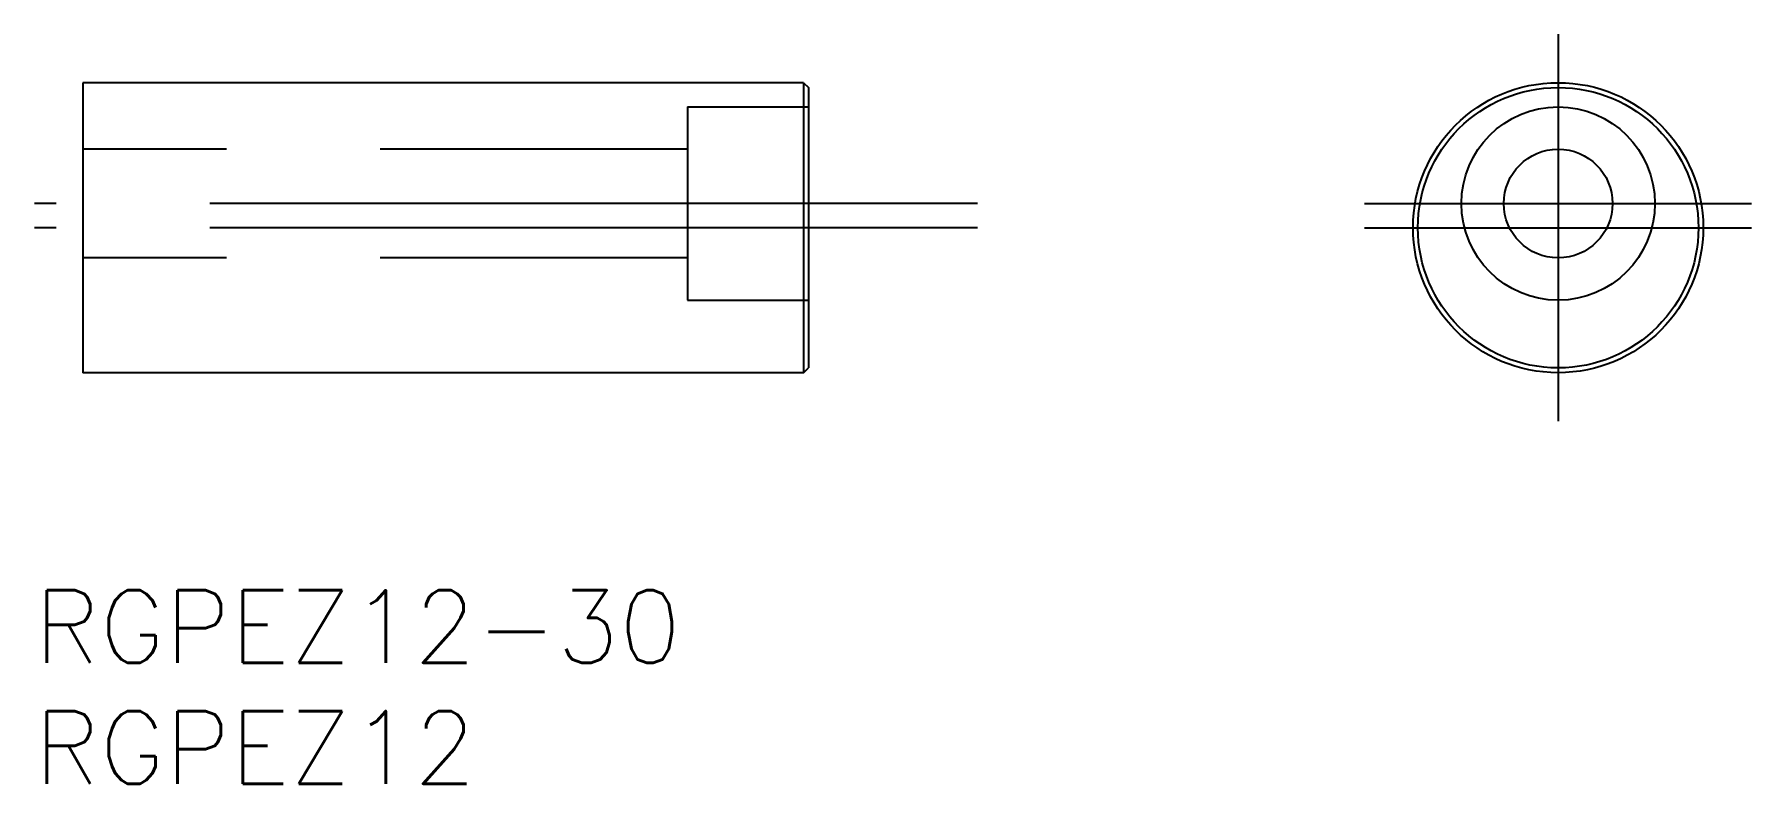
# Model space of a CAD drawing. Extents: x -2 to 69, y -23 to 8.
import ezdxf

# ---------------------------------------------------------------- set-up
doc = ezdxf.new("R2010")
doc.units = 0
doc.linetypes.add('CENTER', pattern=[50.8, 31.75, -6.35, 6.35, -6.35])
doc.linetypes.add('DASHED', pattern=[19.05, 12.7, -6.35])
doc.layers.get('0').update_dxf_attribs({"linetype": 'CONTINUOUS'})
doc.layers.add('CENTER', color=1, linetype='CENTER')
doc.styles.get("Standard").update_dxf_attribs({"font": 'txt.shx', "height": 3, "bigfont": 'bigfont.shx'})

msp = doc.modelspace()

# ---------------------------------------------------------------- linework, layer by layer
at = {"color": 7, "linetype": 'CONTINUOUS'}
for p, q in [((0, 6), (0, -6)), ((29.8, 6), (0, 6)), ((29.8, 6), (30, 5.8)), ((29.8, 6), (29.8, -6)), ((30, 5.8), (30, -5.8)), ((29.8, -6), (0, -6)), ((29.8, -6), (30, -5.8))]:
    msp.add_line(p, q, dxfattribs=at)
at = {"color": 3, "linetype": 'DASHED'}
for p, q in [((25, 5), (25, -3)), ((25, 5), (30, 5)), ((25, 3.25), (0, 3.25)), ((25, -1.25), (0, -1.25)), ((25, -3), (30, -3))]:
    msp.add_line(p, q, dxfattribs=at)
at = {"color": 7, "linetype": 'CONTINUOUS'}
for centre, radius in [((61, 0), 6), ((61, 0), 5.8), ((61, 1), 4), ((61, 1), 2.25)]:
    msp.add_circle(centre, radius, dxfattribs=at)
at = {"layer": 'CENTER', "color": 1, "linetype": 'CENTER'}
for p, q in [((61, 8), (61, -8)), ((61, 8), (61, -8)), ((37, 1), (-2, 1)), ((53, 1), (69, 1)), ((37, 0), (-2, 0)), ((53, 0), (69, 0))]:
    msp.add_line(p, q, dxfattribs=at)

# ---------------------------------------------------------------- texts
at = {"color": 7, "linetype": 'CONTINUOUS'}
for s, p in [('RGPEZ12-30', (-2, -18)), ('RGPEZ12', (-2, -23))]:
    msp.add_text(s, height=3, dxfattribs=at).set_placement(p)

doc.saveas('drawing.dxf')
